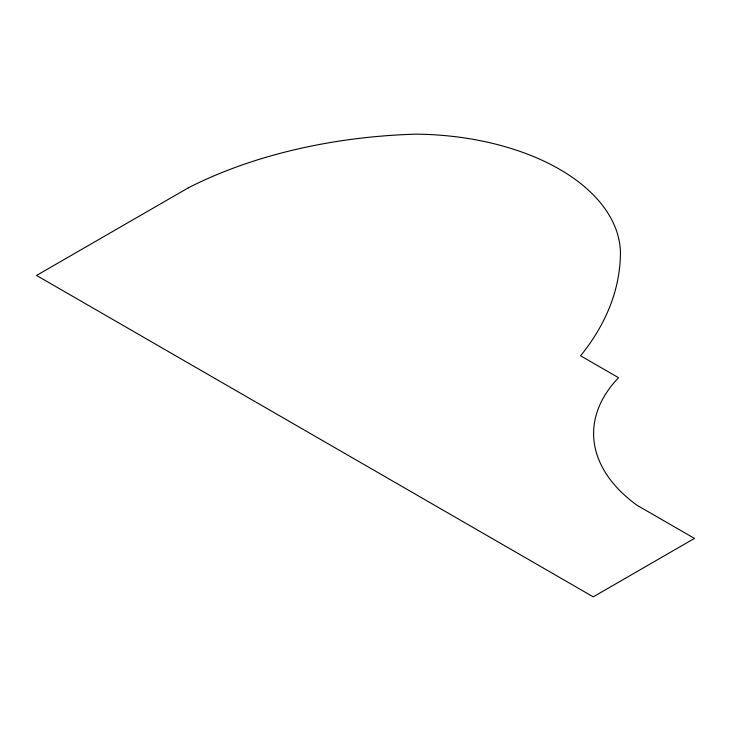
<?xml version="1.0" encoding="UTF-8"?>
<svg xmlns="http://www.w3.org/2000/svg" width="731" height="731" viewBox="0 0 731 731"><rect width="100%" height="100%" fill="white"/><g stroke="black" fill="none" stroke-linecap="round" stroke-linejoin="round"><path stroke-width="1.1" d="M188.37 187.794L36.55 275.45L593.234 596.852L694.45 538.409L636.884 505.176A199.691 115.288 0 0 1 618.536 377.717L580.578 355.796A423.477 244.492 0 0 0 620.436 252.122A207.933 120.048 0 0 0 416.094 134.148A372.335 214.96 0 0 0 188.37 187.794"/></g></svg>
